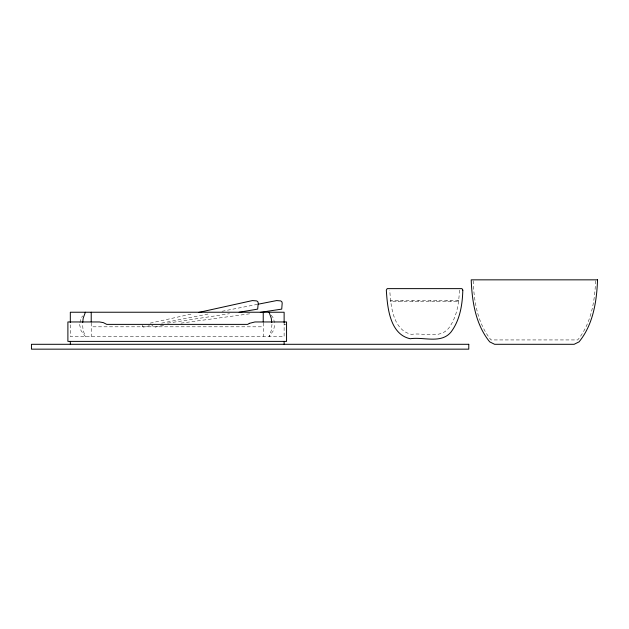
<?xml version="1.0" encoding="UTF-8"?>
<svg xmlns="http://www.w3.org/2000/svg" width="629" height="629" viewBox="0 0 629 629"><rect width="100%" height="100%" fill="white"/><g stroke="black" fill="none" stroke-linecap="round" stroke-linejoin="round"><path stroke-width="0.47" stroke-dasharray="3.15 2.36" d="M142.178 325.224C141.918 329.879 150.056 324.242 152.147 325.507M459.374 290.142C459.021 303.5 456.772 317.543 448.501 328.44C439.317 339.243 423.537 332.45 411.515 334.361C392.889 330.311 390.743 305.725 389.768 290.142M595.592 280.793C594.767 301.464 591.205 323.51 577.705 339.935L491.052 339.935C477.553 323.51 473.999 301.464 473.173 280.793M271.98 324.383L271.241 330.626L269.063 336.531L273.418 330.626L274.897 324.383M79.977 322.598L81.031 318.132L82.666 315.923M150.197 323.141L193.197 313.651M161.653 323.133L209.583 313.729M222.045 311.284L257.513 304.334M167.613 323.149L229.459 313.714M163.579 325.515C161.362 323.966 152.493 330.146 152.674 325.224M180.987 323.141L250.641 313.667M284.127 324.383L285.747 324.383M92.935 326.813L261.515 326.813M271.241 315.184L273.418 318.132L274.472 322.598M79.553 324.383L81.031 330.626L85.387 336.531L83.209 330.626L82.47 324.383M457.165 300.615L457.165 301.59M450.977 300.615L450.977 301.59M446.96 300.615L446.96 301.59M436.243 300.615L436.243 301.59M430.763 300.615L430.763 301.59M418.379 300.615L418.379 301.59M412.899 300.615L412.899 301.59M402.175 300.615L402.175 301.59M398.165 300.615L398.165 301.59M391.977 300.615L391.977 301.59M284.127 321.954L284.127 336.531L70.322 336.531L70.322 321.954M263.237 322.921L263.237 336.531M91.221 322.921L91.221 336.531M458.635 300.615L390.507 300.615L390.507 301.59L458.635 301.59L458.635 300.615"/><path stroke-width="0.94" d="M82.682 322.598L83.209 318.132L85.387 312.236M198.929 312.385L252.449 300.568L256.593 300.898L257.756 301.558L258.228 302.958L257.693 309.114L239.122 312.243M258.472 304.145L276.681 300.568L280.62 300.898L281.737 301.558L282.201 302.958L281.737 309.114L260.312 312.354M269.063 312.236L271.241 318.132L271.767 322.598M284.127 322.598L284.127 312.236L70.322 312.236L70.322 322.598M284.127 341.39L284.127 344.299M263.237 312.236L263.237 321.954M91.221 312.236L91.221 321.954M70.322 341.39L70.322 344.299M462.818 290.142C462.425 304.821 459.964 320.247 450.867 332.23C440.78 344.102 423.435 336.633 410.226 338.74C389.76 334.282 387.401 307.259 386.324 290.142L387.181 288.632L461.953 288.632L462.818 290.142M597.55 279.842C596.717 301.488 593.147 324.603 579.05 341.869L574.143 344.299L494.614 344.299L489.716 341.869C475.61 324.603 472.041 301.488 471.207 279.842L597.55 279.842M249.351 323.369L247.684 324.383L106.765 324.383L103.305 322.614L99.476 321.954L67.893 321.954L67.893 341.39L286.557 341.39L286.557 321.954L254.973 321.954L249.351 323.369M468.778 344.299L31.45 344.299L31.45 349.158L468.778 349.158L468.778 344.299"/></g></svg>
